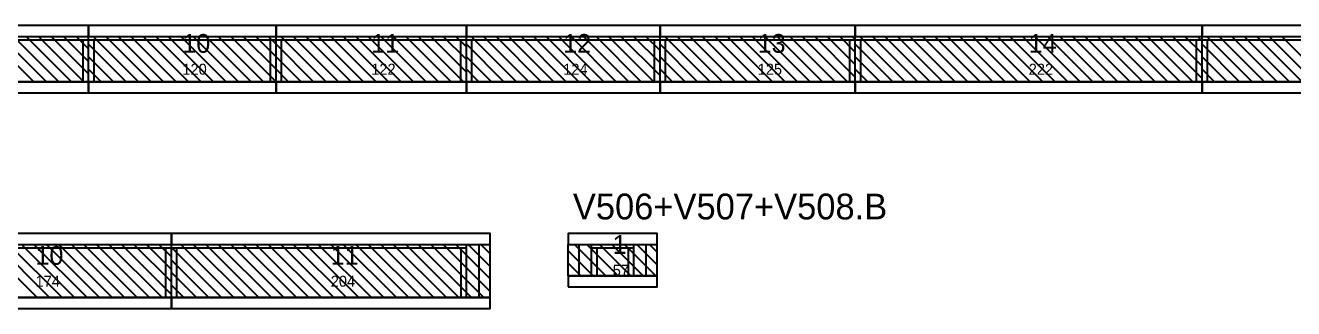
# Model space of a CAD drawing. Header units: metres. Extents: x -10 to 74425, y -2037 to 26.
# Drawn here: x 8176 to 8988, y -1167 to -986 of the extents above; entities that cross this region are included whole.
import ezdxf

# ---------------------------------------------------------------- set-up
doc = ezdxf.new("R2010")
doc.units = ezdxf.units.M
doc.layers.add('VIGAS', color=7, linetype='Continuous')

msp = doc.modelspace()

# ---------------------------------------------------------------- linework, layer by layer
at = {"layer": 'VIGAS'}
for p, q in [((8101.4, -993), (8216.4, -993)), ((8101.4, -995.2), (8216.4, -995.2)), ((8181.4, -1022), (8152.4, -993)), ((8189.4, -1022), (8160.4, -993)), ((8197.4, -1022), (8168.4, -993)), ((8205.4, -1022), (8176.4, -993)), ((8213.4, -1022), (8184.4, -993)), ((8216.4, -1017), (8192.4, -993)), ((8216.4, -1009), (8200.4, -993)), ((8216.4, -1001), (8208.4, -993)), ((8212.9, -1022), (8212.9, -995.2)), ((8216.4, -1022), (8216.4, -993)), ((8216.4, -1022), (8216.4, -993)), ((8216.4, -993), (8336.4, -993)), ((8216.4, -1022), (8216.4, -993)), ((8216.4, -1022), (8216.4, -993)), ((8216.4, -1022), (8216.4, -993)), ((8216.4, -993), (8216.4, -993)), ((8216.4, -995.2), (8336.4, -995.2)), ((8240.4, -1022), (8216.4, -998)), ((8248.4, -1022), (8219.4, -993)), ((8219.9, -1022), (8219.9, -995.2)), ((8256.4, -1022), (8227.4, -993)), ((8264.4, -1022), (8235.4, -993)), ((8272.4, -1022), (8243.4, -993)), ((8280.4, -1022), (8251.4, -993)), ((8288.4, -1022), (8259.4, -993)), ((8296.4, -1022), (8267.4, -993)), ((8304.4, -1022), (8275.4, -993)), ((8312.4, -1022), (8283.4, -993)), ((8320.4, -1022), (8291.4, -993)), ((8328.4, -1022), (8299.4, -993)), ((8336.4, -1022), (8307.4, -993)), ((8336.4, -1014), (8315.4, -993)), ((8336.4, -1006), (8323.4, -993)), ((8336.4, -998), (8331.4, -993)), ((8332.9, -1022), (8332.9, -995.2)), ((8336.4, -1022), (8336.4, -993)), ((8336.4, -1022), (8336.4, -993)), ((8336.4, -993), (8458.2, -993)), ((8336.4, -1022), (8336.4, -993)), ((8336.4, -1022), (8336.4, -993)), ((8336.4, -1022), (8336.4, -993)), ((8336.4, -995.2), (8458.2, -995.2)), ((8360.4, -1022), (8336.4, -998)), ((8368.4, -1022), (8339.4, -993)), ((8339.9, -1022), (8339.9, -995.2)), ((8376.4, -1022), (8347.4, -993)), ((8384.4, -1022), (8355.4, -993)), ((8392.4, -1022), (8363.4, -993)), ((8400.4, -1022), (8371.4, -993)), ((8408.4, -1022), (8379.4, -993)), ((8416.4, -1022), (8387.4, -993)), ((8424.4, -1022), (8395.4, -993)), ((8432.4, -1022), (8403.4, -993)), ((8440.4, -1022), (8411.4, -993)), ((8448.4, -1022), (8419.4, -993)), ((8456.4, -1022), (8427.4, -993)), ((8458.2, -1015.8), (8435.4, -993)), ((8458.2, -1007.8), (8443.4, -993)), ((8458.2, -999.8), (8451.4, -993)), ((8454.7, -1022), (8454.7, -995.2)), ((8458.2, -1022), (8458.2, -993)), ((8458.2, -1022), (8458.2, -993)), ((8458.2, -993), (8582.2, -993)), ((8458.2, -1022), (8458.2, -993)), ((8458.2, -1022), (8458.2, -993)), ((8458.2, -1022), (8458.2, -993)), ((8458.2, -995.2), (8582.2, -995.2)), ((8482.2, -1022), (8458.2, -998)), ((8490.2, -1022), (8461.2, -993)), ((8461.7, -1022), (8461.7, -995.2)), ((8498.2, -1022), (8469.2, -993)), ((8506.2, -1022), (8477.2, -993)), ((8514.2, -1022), (8485.2, -993)), ((8522.2, -1022), (8493.2, -993)), ((8530.2, -1022), (8501.2, -993)), ((8538.2, -1022), (8509.2, -993)), ((8546.2, -1022), (8517.2, -993)), ((8554.2, -1022), (8525.2, -993)), ((8562.2, -1022), (8533.2, -993)), ((8570.2, -1022), (8541.2, -993)), ((8578.2, -1022), (8549.2, -993)), ((8582.2, -1018), (8557.2, -993)), ((8582.2, -1010), (8565.2, -993)), ((8582.2, -1002), (8573.2, -993)), ((8578.7, -1022), (8578.7, -995.2)), ((8582.2, -994), (8581.2, -993)), ((8582.2, -1022), (8582.2, -993)), ((8582.2, -1022), (8582.2, -993)), ((8582.2, -993), (8707.2, -993)), ((8582.2, -1022), (8582.2, -993)), ((8582.2, -1022), (8582.2, -993)), ((8582.2, -1022), (8582.2, -993)), ((8582.2, -995.2), (8707.2, -995.2)), ((8606.2, -1022), (8582.2, -998)), ((8614.2, -1022), (8585.2, -993)), ((8585.7, -1022), (8585.7, -995.2)), ((8622.2, -1022), (8593.2, -993)), ((8630.2, -1022), (8601.2, -993)), ((8638.2, -1022), (8609.2, -993)), ((8646.2, -1022), (8617.2, -993)), ((8654.2, -1022), (8625.2, -993)), ((8662.2, -1022), (8633.2, -993)), ((8670.2, -1022), (8641.2, -993)), ((8678.2, -1022), (8649.2, -993)), ((8686.2, -1022), (8657.2, -993)), ((8694.2, -1022), (8665.2, -993)), ((8702.2, -1022), (8673.2, -993)), ((8707.2, -1019), (8681.2, -993)), ((8707.2, -1011), (8689.2, -993)), ((8707.2, -1003), (8697.2, -993)), ((8703.7, -1022), (8703.7, -995.2)), ((8707.2, -995), (8705.2, -993)), ((8707.2, -1022), (8707.2, -993)), ((8707.2, -1022), (8707.2, -993)), ((8707.2, -993), (8929.2, -993)), ((8707.2, -1022), (8707.2, -993)), ((8707.2, -1022), (8707.2, -993)), ((8707.2, -1022), (8707.2, -993)), ((8707.2, -995.2), (8929.2, -995.2)), ((8731.2, -1022), (8707.2, -998)), ((8739.2, -1022), (8710.2, -993)), ((8710.7, -1022), (8710.7, -995.2)), ((8747.2, -1022), (8718.2, -993)), ((8755.2, -1022), (8726.2, -993)), ((8763.2, -1022), (8734.2, -993)), ((8771.2, -1022), (8742.2, -993)), ((8779.2, -1022), (8750.2, -993)), ((8787.2, -1022), (8758.2, -993)), ((8795.2, -1022), (8766.2, -993)), ((8803.2, -1022), (8774.2, -993)), ((8811.2, -1022), (8782.2, -993)), ((8819.2, -1022), (8790.2, -993)), ((8827.2, -1022), (8798.2, -993)), ((8835.2, -1022), (8806.2, -993)), ((8843.2, -1022), (8814.2, -993)), ((8851.2, -1022), (8822.2, -993)), ((8859.2, -1022), (8830.2, -993)), ((8867.2, -1022), (8838.2, -993)), ((8875.2, -1022), (8846.2, -993)), ((8883.2, -1022), (8854.2, -993)), ((8891.2, -1022), (8862.2, -993)), ((8899.2, -1022), (8870.2, -993)), ((8907.2, -1022), (8878.2, -993)), ((8915.2, -1022), (8886.2, -993)), ((8923.2, -1022), (8894.2, -993)), ((8929.2, -1020), (8902.2, -993)), ((8929.2, -1012), (8910.2, -993)), ((8929.2, -1004), (8918.2, -993)), ((8925.7, -1022), (8925.7, -995.2)), ((8929.2, -996), (8926.2, -993)), ((8929.2, -1022), (8929.2, -993)), ((8929.2, -1022), (8929.2, -993)), ((8929.2, -993), (9155.2, -993)), ((8929.2, -1022), (8929.2, -993)), ((8929.2, -1022), (8929.2, -993)), ((8929.2, -1022), (8929.2, -993)), ((8929.2, -995.2), (9155.2, -995.2)), ((8953.2, -1022), (8929.2, -998)), ((8961.2, -1022), (8932.2, -993)), ((8932.7, -1022), (8932.7, -995.2)), ((8969.2, -1022), (8940.2, -993)), ((8977.2, -1022), (8948.2, -993)), ((8985.2, -1022), (8956.2, -993)), ((8993.2, -1022), (8964.2, -993)), ((9001.2, -1022), (8972.2, -993)), ((9009.2, -1022), (8980.2, -993)), ((8232.4, -1022), (8216.4, -1006)), ((8352.4, -1022), (8336.4, -1006)), ((8474.2, -1022), (8458.2, -1006)), ((8598.2, -1022), (8582.2, -1006)), ((8723.2, -1022), (8707.2, -1006)), ((8945.2, -1022), (8929.2, -1006)), ((8224.4, -1022), (8216.4, -1014)), ((8344.4, -1022), (8336.4, -1014)), ((8466.2, -1022), (8458.2, -1014)), ((8590.2, -1022), (8582.2, -1014)), ((8715.2, -1022), (8707.2, -1014)), ((8937.2, -1022), (8929.2, -1014)), ((8101.4, -1022), (8216.4, -1022)), ((8212.9, -1022), (8216.4, -1022)), ((8216.4, -1022), (8336.4, -1022)), ((8216.4, -1022), (8219.9, -1022)), ((8216.4, -1022), (8216.4, -1022)), ((8332.9, -1022), (8336.4, -1022)), ((8336.4, -1022), (8458.2, -1022)), ((8336.4, -1022), (8339.9, -1022)), ((8336.4, -1022), (8336.4, -1022)), ((8454.7, -1022), (8458.2, -1022)), ((8458.2, -1022), (8582.2, -1022)), ((8458.2, -1022), (8461.7, -1022)), ((8458.2, -1022), (8458.2, -1022)), ((8578.7, -1022), (8582.2, -1022)), ((8582.2, -1022), (8707.2, -1022)), ((8582.2, -1022), (8585.7, -1022)), ((8582.2, -1022), (8582.2, -1022)), ((8703.7, -1022), (8707.2, -1022)), ((8707.2, -1022), (8929.2, -1022)), ((8707.2, -1022), (8710.7, -1022)), ((8707.2, -1022), (8707.2, -1022)), ((8925.7, -1022), (8929.2, -1022)), ((8929.2, -1022), (9155.2, -1022)), ((8929.2, -1022), (8932.7, -1022)), ((8929.2, -1022), (8929.2, -1022)), ((8095.4, -1126), (8269.4, -1126)), ((8095.4, -1128.2), (8269.4, -1128.2)), ((8183.4, -1160), (8149.4, -1126)), ((8191.4, -1160), (8157.4, -1126)), ((8199.4, -1160), (8165.4, -1126)), ((8207.4, -1160), (8173.4, -1126)), ((8215.4, -1160), (8181.4, -1126)), ((8223.4, -1160), (8189.4, -1126)), ((8231.4, -1160), (8197.4, -1126)), ((8239.4, -1160), (8205.4, -1126)), ((8247.4, -1160), (8213.4, -1126)), ((8255.4, -1160), (8221.4, -1126)), ((8263.4, -1160), (8229.4, -1126)), ((8269.4, -1158), (8237.4, -1126)), ((8269.4, -1150), (8245.4, -1126)), ((8269.4, -1142), (8253.4, -1126)), ((8269.4, -1134), (8261.4, -1126)), ((8265.9, -1160), (8265.9, -1128.2)), ((8269.4, -1160), (8269.4, -1126)), ((8269.4, -1160), (8269.4, -1126)), ((8269.4, -1126), (8473.4, -1126)), ((8269.4, -1160), (8269.4, -1126)), ((8269.4, -1160), (8269.4, -1126)), ((8269.4, -1160), (8269.4, -1126)), ((8269.4, -1126), (8269.4, -1126)), ((8301.4, -1160), (8269.4, -1128)), ((8269.4, -1128.2), (8458.4, -1128.2)), ((8272.9, -1160), (8272.9, -1128.2)), ((8309.4, -1160), (8275.4, -1126)), ((8317.4, -1160), (8283.4, -1126)), ((8325.4, -1160), (8291.4, -1126)), ((8333.4, -1160), (8299.4, -1126)), ((8341.4, -1160), (8307.4, -1126)), ((8349.4, -1160), (8315.4, -1126)), ((8357.4, -1160), (8323.4, -1126)), ((8365.4, -1160), (8331.4, -1126)), ((8373.4, -1160), (8339.4, -1126)), ((8381.4, -1160), (8347.4, -1126)), ((8389.4, -1160), (8355.4, -1126)), ((8397.4, -1160), (8363.4, -1126)), ((8405.4, -1160), (8371.4, -1126)), ((8413.4, -1160), (8379.4, -1126)), ((8421.4, -1160), (8387.4, -1126)), ((8429.4, -1160), (8395.4, -1126)), ((8437.4, -1160), (8403.4, -1126)), ((8445.4, -1160), (8411.4, -1126)), ((8453.4, -1160), (8419.4, -1126)), ((8461.4, -1160), (8427.4, -1126)), ((8469.4, -1160), (8435.4, -1126)), ((8473.4, -1156), (8443.4, -1126)), ((8473.4, -1148), (8451.4, -1126)), ((8454.9, -1160), (8454.9, -1128.2)), ((8458.4, -1160), (8458.4, -1126)), ((8473.4, -1140), (8459.4, -1126)), ((8466.4, -1160), (8466.4, -1126)), ((8473.4, -1132), (8467.4, -1126)), ((8473.4, -1160), (8473.4, -1126)), ((8523.4, -1126), (8580.4, -1126)), ((8523.4, -1146), (8523.4, -1126)), ((8547.4, -1146), (8527.4, -1126)), ((8530.4, -1146), (8530.4, -1126)), ((8555.4, -1146), (8535.4, -1126)), ((8538.4, -1146), (8538.4, -1126)), ((8538.4, -1128.2), (8565.4, -1128.2)), ((8541.9, -1146), (8541.9, -1128.2)), ((8563.4, -1146), (8543.4, -1126)), ((8571.4, -1146), (8551.4, -1126)), ((8579.4, -1146), (8559.4, -1126)), ((8561.9, -1146), (8561.9, -1128.2)), ((8565.4, -1146), (8565.4, -1126)), ((8580.4, -1139), (8567.4, -1126)), ((8573.4, -1146), (8573.4, -1126)), ((8580.4, -1131), (8575.4, -1126)), ((8580.4, -1146), (8580.4, -1126)), ((8293.4, -1160), (8269.4, -1136)), ((8539.4, -1146), (8523.4, -1130)), ((8285.4, -1160), (8269.4, -1144)), ((8531.4, -1146), (8523.4, -1138)), ((8277.4, -1160), (8269.4, -1152)), ((8523.4, -1146), (8580.4, -1146)), ((8523.4, -1146), (8523.4, -1146)), ((8538.4, -1146), (8541.9, -1146)), ((8561.9, -1146), (8565.4, -1146)), ((8095.4, -1160), (8269.4, -1160)), ((8265.9, -1160), (8269.4, -1160)), ((8269.4, -1160), (8473.4, -1160)), ((8269.4, -1160), (8272.9, -1160)), ((8269.4, -1160), (8269.4, -1160)), ((8454.9, -1160), (8458.4, -1160))]:
    msp.add_line(p, q, dxfattribs=at)
for points in [[(8101.4, -993), (8216.4, -993), (8216.4, -986), (8101.4, -986)], [(8216.4, -993), (8336.4, -993), (8336.4, -986), (8216.4, -986)], [(8336.4, -993), (8458.2, -993), (8458.2, -986), (8336.4, -986)], [(8458.2, -993), (8582.2, -993), (8582.2, -986), (8458.2, -986)], [(8582.2, -993), (8707.2, -993), (8707.2, -986), (8582.2, -986)], [(8707.2, -993), (8929.2, -993), (8929.2, -986), (8707.2, -986)], [(8929.2, -993), (9155.2, -993), (9155.2, -986), (8929.2, -986)], [(8101.4, -1029), (8216.4, -1029), (8216.4, -1022), (8101.4, -1022)], [(8216.4, -1029), (8336.4, -1029), (8336.4, -1022), (8216.4, -1022)], [(8336.4, -1029), (8458.2, -1029), (8458.2, -1022), (8336.4, -1022)], [(8458.2, -1029), (8582.2, -1029), (8582.2, -1022), (8458.2, -1022)], [(8582.2, -1029), (8707.2, -1029), (8707.2, -1022), (8582.2, -1022)], [(8707.2, -1029), (8929.2, -1029), (8929.2, -1022), (8707.2, -1022)], [(8929.2, -1029), (9155.2, -1029), (9155.2, -1022), (8929.2, -1022)], [(8095.4, -1126), (8269.4, -1126), (8269.4, -1119), (8095.4, -1119)], [(8269.4, -1126), (8473.4, -1126), (8473.4, -1119), (8269.4, -1119)], [(8523.4, -1126), (8580.4, -1126), (8580.4, -1119), (8523.4, -1119)], [(8523.4, -1153), (8580.4, -1153), (8580.4, -1146), (8523.4, -1146)], [(8095.4, -1167), (8269.4, -1167), (8269.4, -1160), (8095.4, -1160)], [(8269.4, -1167), (8473.4, -1167), (8473.4, -1160), (8269.4, -1160)]]:
    msp.add_lwpolyline(points, close=True, dxfattribs=at)

# ---------------------------------------------------------------- texts
for s, height, p in [('10', 12, (8276.4, -1003.5)), ('11', 12, (8397.3, -1003.5)), ('12', 12, (8520.2, -1003.5)), ('13', 12, (8644.7, -1003.5)), ('14', 12, (8818.2, -1003.5)), ('120', 7, (8276.4, -1017.5)), ('122', 7, (8397.3, -1017.5)), ('124', 7, (8520.2, -1017.5)), ('125', 7, (8644.7, -1017.5)), ('222', 7, (8818.2, -1017.5)), ('V506+V507+V508.B', 16.5, (8526.4, -1110)), ('1', 12, (8551.9, -1132)), ('10', 12, (8182.4, -1139)), ('11', 12, (8371.4, -1139)), ('57', 7, (8551.9, -1146)), ('174', 7, (8182.4, -1153)), ('204', 7, (8371.4, -1153))]:
    msp.add_text(s, height=height, dxfattribs=at).set_placement(p)

doc.saveas('drawing.dxf')
